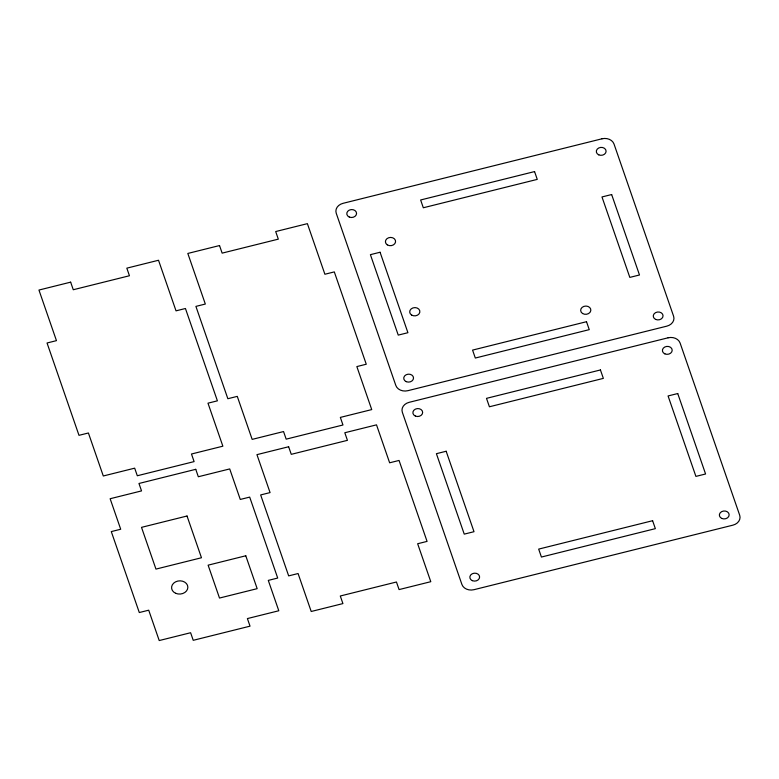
<?xml version="1.0" encoding="UTF-8"?>
<svg xmlns="http://www.w3.org/2000/svg" width="779" height="779" viewBox="0 0 779 779"><rect width="100%" height="100%" fill="white"/><g stroke="black" fill="none" stroke-linecap="round" stroke-linejoin="round"><path stroke-width="1.17" d="M601.972 138.798L343.023 203.329A9.786 7.936 -3.8 0 0 336.236 213.261L395.82 385.449A9.786 7.936 -3.8 0 0 407.865 390.688L666.805 326.158A9.786 7.936 -3.8 0 0 673.601 316.225L614.018 144.037A9.786 7.936 -3.8 0 0 601.972 138.798M70.655 282.154L38.95 290.051L56.458 340.647L47.042 342.994L78.991 435.334L88.407 432.988L103.295 475.988L134.679 468.169L137.308 475.755L194.098 461.606L191.478 454.011L222.862 446.192L207.983 403.181L217.399 400.834L185.441 308.503L176.025 310.85L158.517 260.254L126.821 268.161L129.45 275.747L73.275 289.739L70.655 282.154M219.522 245.551L187.817 253.448L205.325 304.044L195.909 306.39L227.857 398.721L237.274 396.375L252.162 439.385L283.546 431.556L286.175 439.152L342.964 424.993L340.345 417.408L371.729 409.588L356.85 366.578L366.266 364.231L334.308 271.9L324.892 274.247L307.393 223.651L275.688 231.548L278.317 239.143L222.142 253.136L219.522 245.551M534.56 171.584L420.631 199.979L423.318 207.769L537.257 179.384L534.56 171.584M380.074 252.25L370.405 254.665L398.244 335.106L407.914 332.701L380.074 252.25M611.651 194.546L601.982 196.951L629.822 277.392L639.491 274.987L611.651 194.546M586.509 321.708L472.571 350.102L475.317 358.038L589.255 329.644L586.509 321.708M668.07 337.804L409.121 402.334A9.786 7.936 -3.8 0 0 402.334 412.266L461.908 584.454A9.786 7.936 -3.8 0 0 473.953 589.693L732.903 525.163A9.786 7.936 -3.8 0 0 739.69 515.231L680.106 343.042A9.786 7.936 -3.8 0 0 668.07 337.804M195.753 469.318L138.964 483.477L141.535 490.906L110.141 498.726L120.706 529.243L111.29 531.59L139.295 612.537L148.711 610.191L159.218 640.552L190.612 632.733L193.231 640.319L250.03 626.16L247.401 618.575L278.794 610.755L268.288 580.394L277.704 578.047L249.689 497.099L240.273 499.446L229.717 468.929L198.324 476.748L195.753 469.318M288.639 446.747L256.943 454.644L270.07 492.591L260.653 494.938L288.668 575.885L298.084 573.539L311.211 611.486L342.916 603.589L340.287 596.003L396.453 582.001L399.082 589.586L430.787 581.689L417.651 543.742L427.067 541.395L399.052 460.447L389.636 462.794L376.51 424.847L344.805 432.744L347.434 440.339L291.268 454.332L288.639 446.747M600.434 369.957L486.495 398.351L489.416 406.774L603.355 378.38L600.434 369.957M446.163 451.255L436.406 453.69L464.245 534.131L474.002 531.697L446.163 451.255M677.74 393.541L668.07 395.956L695.91 476.397L705.579 473.992L677.74 393.541M187.028 516.01L141.515 527.354L155.956 569.098L201.469 557.754L187.028 516.01M245.784 555.778L208.12 565.164L219.503 598.048L257.167 588.661L245.784 555.778M652.607 520.713L538.669 549.107L541.415 557.043L655.353 528.649L652.607 520.713M411.614 315.047A5.102 4.138 -3.8 0 0 419.823 312.233A5.102 4.138 -3.8 0 0 412.919 307.929A5.102 4.138 -3.8 0 0 411.614 315.047M387.329 244.869A5.102 4.138 -3.8 0 0 395.537 242.065A5.102 4.138 -3.8 0 0 388.643 237.751A5.102 4.138 -3.8 0 0 387.329 244.869M582.575 313.509A5.102 4.138 -3.8 0 0 590.784 310.704A5.102 4.138 -3.8 0 0 583.88 306.39A5.102 4.138 -3.8 0 0 582.575 313.509M406.229 381.642A4.888 3.963 -3.8 0 0 413.522 377.981A4.888 3.963 -3.8 0 0 406.141 374.767A4.888 3.963 -3.8 0 0 406.229 381.642M349.274 217.049A4.888 3.963 -3.8 0 0 356.558 213.388A4.888 3.963 -3.8 0 0 349.187 210.174A4.888 3.963 -3.8 0 0 349.274 217.049M598.808 154.865A4.888 3.963 -3.8 0 0 606.091 151.204A4.888 3.963 -3.8 0 0 598.72 147.991A4.888 3.963 -3.8 0 0 598.808 154.865M655.762 319.458A4.888 3.963 -3.8 0 0 663.046 315.797A4.888 3.963 -3.8 0 0 655.675 312.583A4.888 3.963 -3.8 0 0 655.762 319.458M664.896 353.87A4.888 3.963 -3.8 0 0 672.189 350.209A4.888 3.963 -3.8 0 0 664.808 346.996A4.888 3.963 -3.8 0 0 664.896 353.87M415.363 416.054A4.888 3.963 -3.8 0 0 422.656 412.393A4.888 3.963 -3.8 0 0 415.285 409.179A4.888 3.963 -3.8 0 0 415.363 416.054M721.851 518.463A4.888 3.963 -3.8 0 0 729.144 514.802A4.888 3.963 -3.8 0 0 721.763 511.589A4.888 3.963 -3.8 0 0 721.851 518.463M472.327 580.647A4.888 3.963 -3.8 0 0 479.611 576.986A4.888 3.963 -3.8 0 0 472.24 573.772A4.888 3.963 -3.8 0 0 472.327 580.647M175.713 593.306A8.15 6.612 -3.8 0 0 187.856 587.2A8.15 6.612 -3.8 0 0 175.567 581.855A8.15 6.612 -3.8 0 0 175.713 593.306"/></g></svg>
